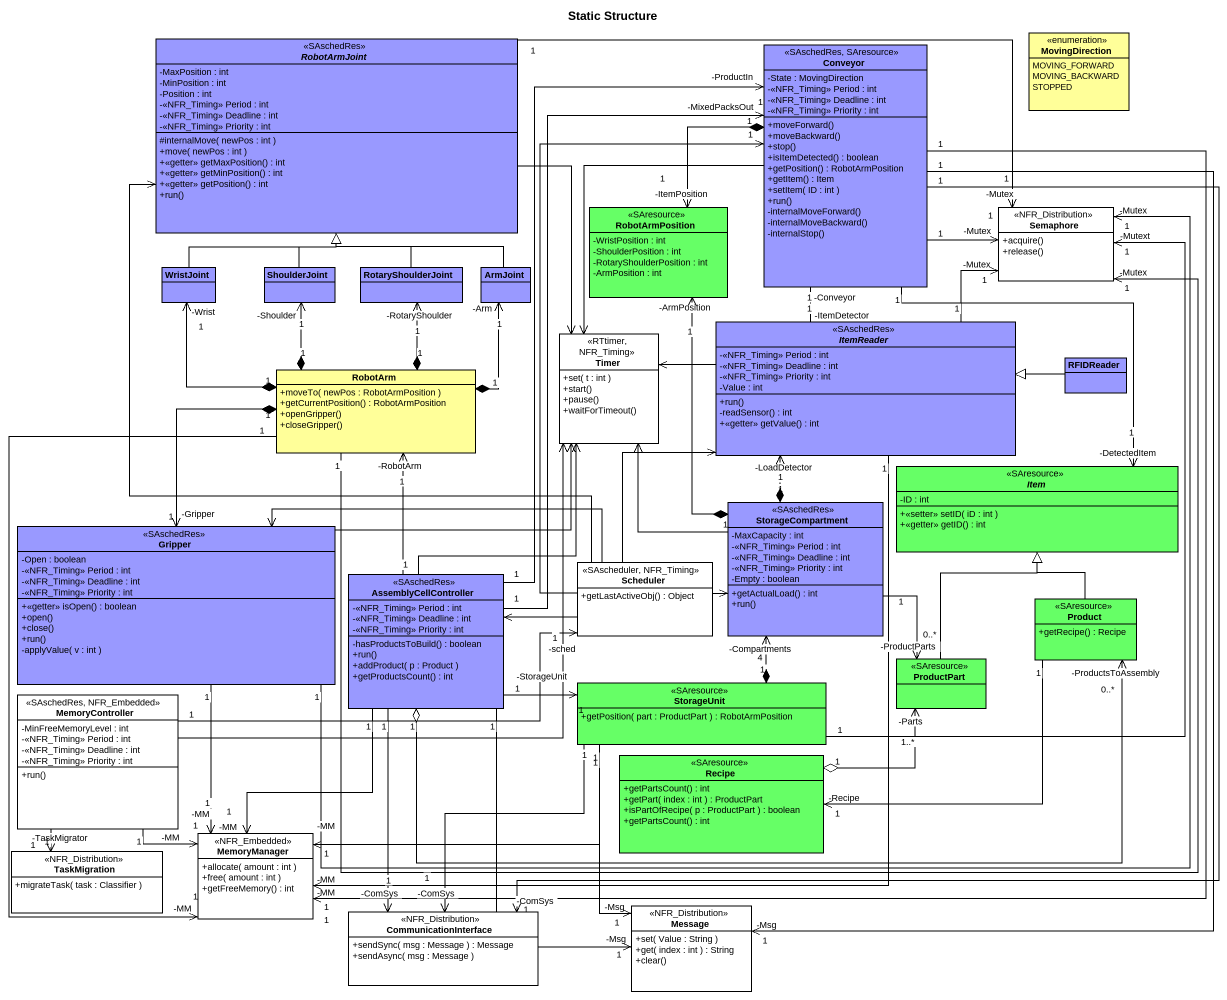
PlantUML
@startuml
title Static Structure
hide circle
hide empty members
skinparam classAttributeIconSize 0
abstract class RobotArmJoint <<SAschedRes>> #9999FF {
  -MaxPosition : int
  -MinPosition : int
  -Position : int
  -<<NFR_Timing>> Period : int
  -<<NFR_Timing>> Deadline : int
  -<<NFR_Timing>> Priority : int
  #internalMove( newPos : int )
  +move( newPos : int )
  +<<getter>> getMaxPosition() : int
  +<<getter>> getMinPosition() : int
  +<<getter>> getPosition() : int
  +run()
}
class Conveyor <<SAschedRes, SAresource>> #9999FF {
  -State : MovingDirection
  -<<NFR_Timing>> Period : int
  -<<NFR_Timing>> Deadline : int
  -<<NFR_Timing>> Priority : int
  +moveForward()
  +moveBackward()
  +stop()
  +isItemDetected() : boolean
  +getPosition() : RobotArmPosition
  +getItem() : Item
  +setItem( ID : int )
  +run()
  -internalMoveForward()
  -internalMoveBackward()
  -internalStop()
}
enum MovingDirection #FFFF99 {
  MOVING_FORWARD
  MOVING_BACKWARD
  STOPPED
}
class RobotArmPosition <<SAresource>> #66FF66 {
  -WristPosition : int
  -ShoulderPosition : int
  -RotaryShoulderPosition : int
  -ArmPosition : int
}
class Semaphore <<NFR_Distribution>> #FFFFFF {
  +acquire()
  +release()
}
class WristJoint #9999FF
class ShoulderJoint #9999FF
class RotaryShoulderJoint #9999FF
class ArmJoint #9999FF
class Timer <<RTtimer, NFR_Timing>> #FFFFFF {
  +set( t : int )
  +start()
  +pause()
  +waitForTimeout()
}
abstract class ItemReader <<SAschedRes>> #9999FF {
  -<<NFR_Timing>> Period : int
  -<<NFR_Timing>> Deadline : int
  -<<NFR_Timing>> Priority : int
  -Value : int
  +run()
  -readSensor() : int
  +<<getter>> getValue() : int
}
class RobotArm #FFFF99 {
  +moveTo( newPos : RobotArmPosition )
  +getCurrentPosition() : RobotArmPosition
  +openGripper()
  +closeGripper()
}
class RFIDReader #9999FF
abstract class Item <<SAresource>> #66FF66 {
  -ID : int
  +<<setter>> setID( iD : int )
  +<<getter>> getID() : int
}
class StorageCompartment <<SAschedRes>> #9999FF {
  -MaxCapacity : int
  -<<NFR_Timing>> Period : int
  -<<NFR_Timing>> Deadline : int
  -<<NFR_Timing>> Priority : int
  -Empty : boolean
  +getActualLoad() : int
  +run()
}
class Gripper <<SAschedRes>> #9999FF {
  -Open : boolean
  -<<NFR_Timing>> Period : int
  -<<NFR_Timing>> Deadline : int
  -<<NFR_Timing>> Priority : int
  +<<getter>> isOpen() : boolean
  +open()
  +close()
  +run()
  -applyValue( v : int )
}
class AssemblyCellController <<SAschedRes>> #9999FF {
  -<<NFR_Timing>> Period : int
  -<<NFR_Timing>> Deadline : int
  -<<NFR_Timing>> Priority : int
  -hasProductsToBuild() : boolean
  +run()
  +addProduct( p : Product )
  +getProductsCount() : int
}
class Scheduler <<SAscheduler, NFR_Timing>> #FFFFFF {
  +getLastActiveObj() : Object
}
class Product <<SAresource>> #66FF66 {
  +getRecipe() : Recipe
}
class ProductPart <<SAresource>> #66FF66
class MemoryController <<SAschedRes, NFR_Embedded>> #FFFFFF {
  -MinFreeMemoryLevel : int
  -<<NFR_Timing>> Period : int
  -<<NFR_Timing>> Deadline : int
  -<<NFR_Timing>> Priority : int
  +run()
}
class StorageUnit <<SAresource>> #66FF66 {
  +getPosition( part : ProductPart ) : RobotArmPosition
}
class Recipe <<SAresource>> #66FF66 {
  +getPartsCount() : int
  +getPart( index : int ) : ProductPart
  +isPartOfRecipe( p : ProductPart ) : boolean
  +getPartsCount() : int
}
class TaskMigration <<NFR_Distribution>> #FFFFFF {
  +migrateTask( task : Classifier )
}
class MemoryManager <<NFR_Embedded>> #FFFFFF {
  +allocate( amount : int )
  +free( amount : int )
  +getFreeMemory() : int
}
class CommunicationInterface <<NFR_Distribution>> #FFFFFF {
  +sendSync( msg : Message ) : Message
  +sendAsync( msg : Message )
}
class Message <<NFR_Distribution>> #FFFFFF {
  +set( Value : String )
  +get( index : int ) : String
  +clear()
}
RobotArmJoint "1" -right-> "-Mutex\n1" Semaphore
RobotArmJoint --> Timer
Conveyor "1" *-left-> "-ItemPosition\n1" RobotArmPosition
Conveyor "1" -right-> "-Mutex\n1" Semaphore
Conveyor --> Timer
Conveyor "-Conveyor\n1" -- "-ItemDetector\n1" ItemReader
Conveyor "1" --> "-DetectedItem\n1" Item
Conveyor "1" --> "-MM\n1" MemoryManager
Conveyor "1" --> "-ComSys\n1" CommunicationInterface
Conveyor "1" --> "-Msg\n1" Message
Semaphore "-Mutex\n1" <-- "1" ItemReader
Semaphore "-Mutex\n1" <-left- "1" RobotArm
WristJoint -up-|> RobotArmJoint
ShoulderJoint -up-|> RobotArmJoint
RotaryShoulderJoint -up-|> RobotArmJoint
ArmJoint -up-|> RobotArmJoint
ItemReader -left-> Timer
ItemReader "1" --> "-MM\n1" MemoryManager
RobotArm "1" *-up-> "-Wrist\n1" WristJoint
RobotArm "1" *-up-> "-Shoulder\n1" ShoulderJoint
RobotArm "1" *-up-> "-RotaryShoulder\n1" RotaryShoulderJoint
RobotArm "1" *-up-> "-Arm\n1" ArmJoint
RobotArm "1" *--> "-Gripper\n1" Gripper
RobotArm "1" --> "-MM\n1" MemoryManager
RFIDReader -left-|> ItemReader
StorageCompartment "1" *-up-> "-ArmPosition\n1" RobotArmPosition
StorageCompartment -up-> Timer
StorageCompartment "1" *-up-> "-LoadDetector\n1" ItemReader
StorageCompartment "1" --> "-ProductParts\n0..*" ProductPart
Gripper "1" -right-> "-Mutex\n1" Semaphore
Gripper -right-> Timer
Gripper "1" --> "-MM\n1" MemoryManager
AssemblyCellController "1" -up-> "-MixedPacksOut\n1" Conveyor
AssemblyCellController "1" -up-> "-ProductIn\n1" Conveyor
AssemblyCellController -up-> Timer
AssemblyCellController "1" -up-> "-RobotArm\n1" RobotArm
AssemblyCellController "1" o-right-> "-ProductsToAssembly\n0..*" Product
AssemblyCellController "1" -right-> "-StorageUnit\n1" StorageUnit
AssemblyCellController "1" --> "-MM\n1" MemoryManager
AssemblyCellController "1" --> "-ComSys\n1" CommunicationInterface
AssemblyCellController "1" --> "-Msg\n1" Message
Scheduler -up-> RobotArmJoint
Scheduler -up-> Conveyor
Scheduler -up-> ItemReader
Scheduler -right-> StorageCompartment
Scheduler -left-> Gripper
Scheduler -left-> AssemblyCellController
Product -up-|> Item
Product "1" -left-> "-Recipe\n1" Recipe
ProductPart -up-|> Item
MemoryController -up-> Timer
MemoryController "1" -right-> "-sched\n1" Scheduler
MemoryController "1" --> "-TaskMigrator\n1" TaskMigration
MemoryController "1" --> "-MM\n1" MemoryManager
StorageUnit "1" -up-> "-Mutext\n1" Semaphore
StorageUnit "1" *-up-> "-Compartments\n4" StorageCompartment
StorageUnit "1" -left-> "-MM\n1" MemoryManager
StorageUnit "1" --> "-ComSys\n1" CommunicationInterface
StorageUnit "1" --> "-Msg\n1" Message
Recipe "1" o-right-> "-Parts\n1..*" ProductPart
@enduml
